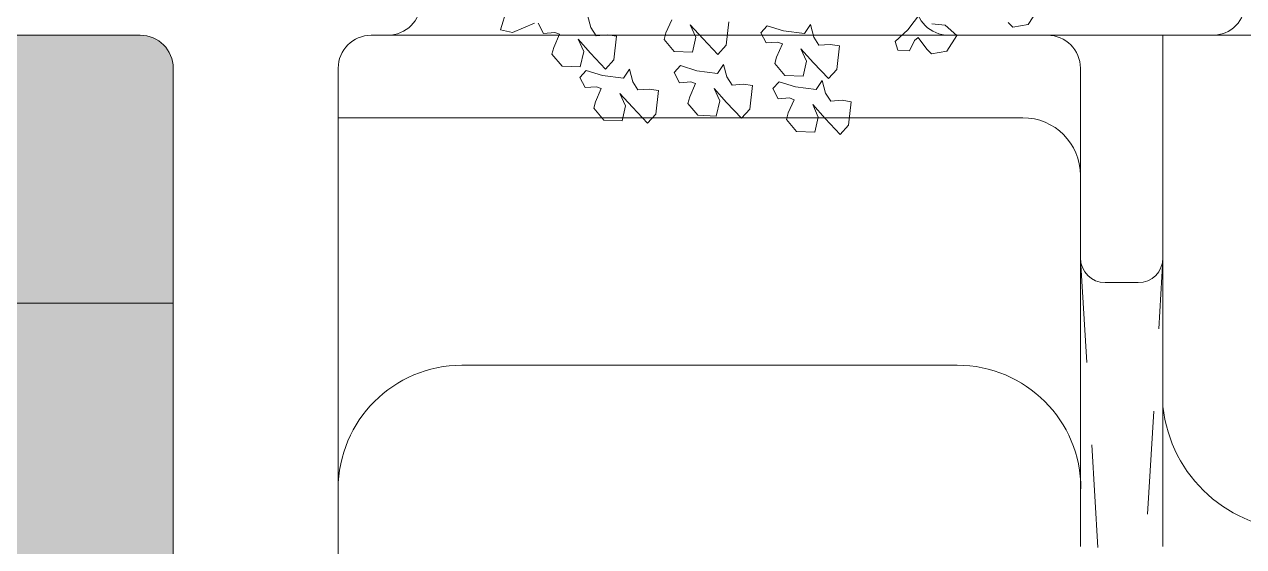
# Model space of a CAD drawing. Header units: metres. Extents: x 113 to 2416, y -346 to 476.
# Drawn here: x 214.881 to 216.36, y -148.049 to -147.416 of the extents above; entities that cross this region are included whole.
import ezdxf

# ---------------------------------------------------------------- set-up
doc = ezdxf.new("R2010")
doc.units = ezdxf.units.M
for name, pattern in [('0', [0]), ('DASHED', [0.75, 0.5, -0.25]), ('HIDDEN2', [0.1875, 0.125, -0.0625])]:
    doc.linetypes.add(name, pattern=pattern)
doc.layers.get('0').update_dxf_attribs({"color": 250, "linetype": '0', "lineweight": 20})
for name, color, linetype, lineweight in [('A-DOOR', 35, 'Continuous', 5), ('A-WALL', 250, 'Continuous', 20), ('ARBOLES', 86, 'Continuous', 0), ('baños', 140, 'Continuous', 0), ('muros bajitos', 252, 'Continuous', 5), ('PROYECCION', 9, 'DASHED', 0), ('SE-3', 253, 'Continuous', 5)]:
    doc.layers.add(name, color=color, linetype=linetype, lineweight=lineweight)
doc.styles.get("Standard").update_dxf_attribs({"font": 'arial.ttf', "height": 0.1875})

# ---------------------------------------------------------------- blocks, each defined once
blk = doc.blocks.new('TREES')
at = {"layer": 'ARBOLES', "color": 252, "true_color": 0x8da178}
for p, q in [((0.12725, -0.12769), (0.13067, -0.12095)), ((0.08245, -0.12722), (0.07788, -0.13456)), ((0.11888, -0.12762), (0.12103, -0.12939)), ((0.12103, -0.12939), (0.12725, -0.12769)), ((0.07788, -0.13456), (0.07316, -0.13982)), ((0.09315, -0.13115), (0.08755, -0.13111)), ((0.09825, -0.13504), (0.09315, -0.13115)), ((0.09483, -0.14178), (0.09825, -0.13504)), ((-0.0525, -0.14591), (-0.05433, -0.14088)), ((-0.01958, -0.13955), (-0.02147, -0.1452)), ((-0.01175, -0.14085), (-0.00608, -0.14609)), ((-0.00898, -0.14572), (-0.01175, -0.14085)), ((0.00378, -0.14796), (0.00398, -0.13813)), ((0.01994, -0.13837), (0.01763, -0.14142)), ((0.02686, -0.13983), (0.01994, -0.13837)), ((0.03551, -0.14011), (0.02686, -0.13983)), ((0.03767, -0.13618), (0.03551, -0.14011)), ((0.0395, -0.14121), (0.03767, -0.13618)), ((0.07316, -0.13982), (0.07465, -0.14336)), ((0.07941, -0.14311), (0.08103, -0.1387)), ((0.08103, -0.1387), (0.08251, -0.13725)), ((0.08251, -0.13725), (0.08646, -0.14171)), ((-0.08784, -0.14153), (-0.08961, -0.15036)), ((-0.05006, -0.14904), (-0.0525, -0.14591)), ((-0.02147, -0.1452), (-0.02194, -0.14796)), ((-0.00981, -0.15208), (-0.00898, -0.14572)), ((0.01763, -0.14142), (0.02022, -0.14542)), ((0.02022, -0.14542), (0.02485, -0.14462)), ((0.02485, -0.14462), (0.02685, -0.14517)), ((0.02685, -0.14517), (0.02496, -0.15083)), ((0.04195, -0.14434), (0.0395, -0.14121)), ((0.04657, -0.14354), (0.04195, -0.14434)), ((0.05042, -0.14375), (0.04657, -0.14354)), ((0.05021, -0.15358), (0.05042, -0.14375)), ((0.07465, -0.14336), (0.07941, -0.14311)), ((0.08646, -0.14171), (0.08861, -0.14349)), ((0.08861, -0.14349), (0.09483, -0.14178)), ((-0.08961, -0.15036), (-0.08452, -0.151)), ((-0.08452, -0.151), (-0.07591, -0.14626)), ((-0.07437, -0.14612), (-0.07178, -0.15012)), ((-0.07178, -0.15012), (-0.06715, -0.14932)), ((-0.06715, -0.14932), (-0.06515, -0.14987)), ((-0.06515, -0.14987), (-0.06704, -0.15553)), ((-0.04543, -0.14823), (-0.05006, -0.14904)), ((-0.04159, -0.14845), (-0.04543, -0.14823)), ((-0.04179, -0.15828), (-0.04159, -0.14845)), ((-0.02194, -0.14796), (-0.01735, -0.15249)), ((-0.00608, -0.14609), (0.00068, -0.15204)), ((0.00068, -0.15204), (0.00378, -0.14796)), ((0.02496, -0.15083), (0.0245, -0.15358)), ((0.03468, -0.14647), (0.04036, -0.15172)), ((0.03745, -0.15134), (0.03468, -0.14647)), ((-0.06704, -0.15553), (-0.0675, -0.15828)), ((-0.05732, -0.15117), (-0.05164, -0.15641)), ((-0.05455, -0.15604), (-0.05732, -0.15117)), ((-0.05537, -0.1624), (-0.05455, -0.15604)), ((-0.01735, -0.15249), (-0.00981, -0.15208)), ((0.0035, -0.1559), (0.00134, -0.15982)), ((0.00534, -0.16093), (0.0035, -0.1559)), ((0.0245, -0.15358), (0.02909, -0.15811)), ((0.03663, -0.15771), (0.03745, -0.15134)), ((0.04036, -0.15172), (0.04712, -0.15767)), ((0.04712, -0.15767), (0.05021, -0.15358)), ((-0.0675, -0.15828), (-0.06291, -0.16281)), ((-0.05164, -0.15641), (-0.04489, -0.16237)), ((-0.04489, -0.16237), (-0.04179, -0.15828)), ((-0.01422, -0.15808), (-0.01654, -0.16114)), ((-0.01654, -0.16114), (-0.01394, -0.16514)), ((-0.0073, -0.15954), (-0.01422, -0.15808)), ((0.00134, -0.15982), (-0.0073, -0.15954)), ((0.00778, -0.16405), (0.00534, -0.16093)), ((0.02696, -0.16091), (0.02465, -0.16396)), ((0.03388, -0.16236), (0.02696, -0.16091)), ((0.02909, -0.15811), (0.03663, -0.15771)), ((0.04469, -0.15872), (0.04252, -0.16264)), ((0.04652, -0.16375), (0.04469, -0.15872)), ((-0.06291, -0.16281), (-0.05537, -0.1624)), ((-0.05277, -0.16373), (-0.05509, -0.16678)), ((-0.04585, -0.16519), (-0.05277, -0.16373)), ((-0.03721, -0.16547), (-0.04585, -0.16519)), ((-0.03505, -0.16154), (-0.03721, -0.16547)), ((-0.03322, -0.16657), (-0.03505, -0.16154)), ((-0.01394, -0.16514), (-0.00932, -0.16434)), ((-0.00932, -0.16434), (-0.00732, -0.16489)), ((-0.00732, -0.16489), (-0.0092, -0.17054)), ((0.00052, -0.16619), (0.00619, -0.17143)), ((0.00328, -0.17106), (0.00052, -0.16619)), ((0.01241, -0.16325), (0.00778, -0.16405)), ((0.01625, -0.16347), (0.01241, -0.16325)), ((0.01605, -0.1733), (0.01625, -0.16347)), ((0.02465, -0.16396), (0.02724, -0.16796)), ((0.04252, -0.16264), (0.03388, -0.16236)), ((0.04896, -0.16688), (0.04652, -0.16375)), ((0.05359, -0.16608), (0.04896, -0.16688)), ((0.05743, -0.16629), (0.05359, -0.16608)), ((-0.05509, -0.16678), (-0.05249, -0.17078)), ((-0.05249, -0.17078), (-0.04787, -0.16998)), ((-0.04787, -0.16998), (-0.04587, -0.17053)), ((-0.04587, -0.17053), (-0.04775, -0.17619)), ((-0.03077, -0.1697), (-0.03322, -0.16657)), ((-0.02614, -0.1689), (-0.03077, -0.1697)), ((-0.0223, -0.16911), (-0.02614, -0.1689)), ((-0.0225, -0.17894), (-0.0223, -0.16911)), ((-0.0092, -0.17054), (-0.00967, -0.1733)), ((0.00246, -0.17742), (0.00328, -0.17106)), ((0.02724, -0.16796), (0.03187, -0.16716)), ((0.03187, -0.16716), (0.03387, -0.16771)), ((0.03387, -0.16771), (0.03198, -0.17337)), ((0.0417, -0.16901), (0.04738, -0.17425)), ((0.04447, -0.17388), (0.0417, -0.16901)), ((0.05723, -0.17612), (0.05743, -0.16629)), ((-0.04775, -0.17619), (-0.04822, -0.17894)), ((-0.03803, -0.17183), (-0.03236, -0.17708)), ((-0.03527, -0.1767), (-0.03803, -0.17183)), ((-0.00967, -0.1733), (-0.00508, -0.17783)), ((0.00619, -0.17143), (0.01295, -0.17738)), ((0.01295, -0.17738), (0.01605, -0.1733)), ((0.03198, -0.17337), (0.03152, -0.17612)), ((0.03152, -0.17612), (0.03611, -0.18065)), ((0.04365, -0.18025), (0.04447, -0.17388)), ((0.04738, -0.17425), (0.05413, -0.18021)), ((0.05413, -0.18021), (0.05723, -0.17612)), ((-0.04822, -0.17894), (-0.04363, -0.18347)), ((-0.03609, -0.18307), (-0.03527, -0.1767)), ((-0.03236, -0.17708), (-0.0256, -0.18303)), ((-0.0256, -0.18303), (-0.0225, -0.17894)), ((-0.00508, -0.17783), (0.00246, -0.17742)), ((0.03611, -0.18065), (0.04365, -0.18025)), ((-0.04363, -0.18347), (-0.03609, -0.18307))]:
    blk.add_line(p, q, dxfattribs=at)
blk = doc.blocks.new('PL BASE 2N NASAS 09')
at = {"layer": 'A-DOOR'}
for p, q in [((165.3576, -5.4117), (166.0376, -5.4117)), ((166.3576, -5.4117), (169.0876, -5.4117))]:
    blk.add_line(p, q, dxfattribs=at)
at = {"layer": 'A-WALL'}
for p, q in [((164.8375, -5.4117), (165.0575, -5.4117)), ((165.3576, -5.4117), (165.3375, -5.4117)), ((166.0376, -5.4117), (166.1575, -5.4117)), ((166.3576, -5.4117), (166.1575, -5.4117)), ((165.0975, -5.4517), (165.0975, -7.5817)), ((165.2975, -5.4517), (165.2975, -7.5717))]:
    blk.add_line(p, q, dxfattribs=at)
for centre, start, end in [((165.3576, -5.3717), 270, 0), ((166.0376, -5.3717), 180, 270), ((166.3576, -5.3717), 269.9907, 0), ((165.0575, -5.4517), 0, 90), ((165.3375, -5.4517), 90, 180)]:
    blk.add_arc(centre, 0.04, start, end, dxfattribs=at)
at = {"layer": 'baños'}
for p, q in [((164.6975, -5.7367, 0), (165.0975, -5.7367, 0)), ((165.4475, -5.8118), (166.0481, -5.8118))]:
    blk.add_line(p, q, dxfattribs=at)
for centre, radius, start, end in [((165.4475, -5.9618), 0.15, 90, 180), ((166.0481, -5.9618), 0.15, 0, 90), ((166.4641, -5.8443), 0.1675, 185.9712, 270)]:
    blk.add_arc(centre, radius, start, end, dxfattribs=at)
at = {"layer": 'muros bajitos'}
for p, q in [((166.2975, -5.4117), (166.2975, -6.0317)), ((166.1975, -5.4517), (166.1975, -6.0318)), ((165.2981, -5.5117), (166.1275, -5.5117)), ((166.2275, -5.7117), (166.2675, -5.7117))]:
    blk.add_line(p, q, dxfattribs=at)
for centre, radius, start, end in [((166.1575, -5.4517), 0.04, 0.0015, 90), ((166.1275, -5.5817), 0.07, 0, 90), ((166.2275, -5.6817), 0.03, 180, 270), ((166.2675, -5.6817), 0.03, 270, 0)]:
    blk.add_arc(centre, radius, start, end, dxfattribs=at)
at = {"layer": 'PROYECCION', "linetype": 'HIDDEN2'}
for p, q in [((166.1976, -5.6836), (166.2975, -7.34)), ((166.1976, -7.34), (166.2975, -5.6836))]:
    blk.add_line(p, q, dxfattribs=at)
at = {"layer": 'baños', "linetype": 'Continuous', "flags": 8}
for tag, p in [('MODELNUMBER', (167.1329, -5.6306, 0)), ('TRADENAME', (167.1329, -5.6307, 0)), ('PRODUCT', (167.1329, -5.6307, 0)), ('MATERIAL', (167.1329, -5.6307, 0)), ('MODELNUMBER', (168.3076, -5.6306, 0)), ('TRADENAME', (168.3076, -5.6307, 0)), ('PRODUCT', (168.3076, -5.6307, 0)), ('MATERIAL', (168.3076, -5.6307, 0))]:
    blk.add_attdef(tag, p, '', height=0.0000254, rotation=180.0001, dxfattribs=at)
at = {"layer": 'baños', "linetype": 'Continuous'}
for tag, p, rotation in [('MODELNUMBER', (169.2428, -19.7065), 180.0001), ('TRADENAME', (169.2428, -19.7064), 180.0001), ('MATERIAL', (169.243, -19.7063), 180.0001), ('PRODUCT', (169.243, -19.7064), 180.0001), ('MODELNUMBER', (169.9524, -19.7065), 179.9999), ('MATERIAL', (169.9524, -19.7063), 179.9999), ('TRADENAME', (169.9524, -19.7064), 179.9999), ('PRODUCT', (169.9524, -19.7064), 179.9999)]:
    blk.add_attdef(tag, p, '', height=0.0000254, rotation=rotation, dxfattribs=at)
blk = doc.blocks.new('PL MUEBLES 2N NASAS 09')
blk.add_blockref('PL BASE 2N NASAS 09', (49.9143, 62.717))
at = {"layer": 'ARBOLES', "xscale": 2.935254890295517, "yscale": 2.935254890295517, "zscale": 2.935254890295517, "rotation": 354.6252016265699}
blk.add_blockref('TREES', (215.7118, 57.7265), dxfattribs=at)

msp = doc.modelspace()

# ---------------------------------------------------------------- hatches: boundary and pattern name
at = {"layer": 'SE-3', "true_color": 0xffc78f, "transparency": 33554483}
h = msp.add_hatch(color=31, dxfattribs=at)
h.dxf.hatch_style = 1
edge = h.paths.add_edge_path()
edge.add_arc((212.9018, -147.4687), 0.04, 90, 180, ccw=False)
edge.add_line((212.9018, -147.4287), (213.1218, -147.4287))
edge.add_line((213.1218, -147.4287), (213.1209, -147.4287))
edge.add_line((213.1209, -147.4287), (213.1192, -147.4287))
edge.add_line((213.1192, -147.4287), (213.7971, -147.4289))
edge.add_line((213.7971, -147.4289), (213.7989, -147.4287))
edge.add_line((213.7989, -147.4287), (213.8018, -147.4287))
edge.add_line((213.8018, -147.4287), (214.1219, -147.4287))
edge.add_line((214.1219, -147.4287), (214.1228, -147.4287))
edge.add_line((214.1228, -147.4287), (214.1242, -147.4287))
edge.add_line((214.1242, -147.4287), (214.7971, -147.4289))
edge.add_line((214.7971, -147.4289), (214.8006, -147.4287))
edge.add_line((214.8006, -147.4287), (214.8018, -147.4287))
edge.add_line((214.8018, -147.4287), (215.0218, -147.4287))
edge.add_arc((215.0218, -147.4687), 0.04, 0, 90, ccw=False)
edge.add_line((215.0618, -147.4687), (215.0618, -149.3587))
edge.add_line((215.0618, -149.3587), (215.0618, -149.5281))
edge.add_line((215.0618, -149.5281), (214.5829, -149.5281))
edge.add_line((214.5829, -149.5281), (214.5918, -149.5287))
edge.add_line((214.5918, -149.5287), (215.0618, -149.5287))
edge.add_line((215.0618, -149.5287), (215.0618, -149.5987))
edge.add_line((215.0618, -149.5987), (215.0618, -150.9087))
edge.add_arc((214.9918, -150.9087), 0.07, -90, 0, ccw=False)
edge.add_line((214.9918, -150.9787), (213.9318, -150.9787))
edge.add_arc((213.9318, -150.9087), 0.07, 180, 270, ccw=False)
edge.add_line((213.8618, -150.9087), (213.8618, -149.7238))
edge.add_arc((213.8297, -149.7127), 0.034, 340.9452, 446.4109)
edge.add_line((213.8318, -149.6787), (213.7918, -149.6787))
edge.add_arc((213.7918, -149.7087), 0.03, 89.9997, 180)
edge.add_line((213.7618, -149.7087), (213.7618, -150.9087))
edge.add_arc((213.6918, -150.9087), 0.07, -90, 0, ccw=False)
edge.add_line((213.6918, -150.9787), (212.9318, -150.9787))
edge.add_arc((212.9318, -150.9087), 0.07, 180, 270, ccw=False)
edge.add_line((212.8618, -150.9087), (212.8618, -149.8187))
edge.add_arc((212.9018, -149.8187), 0.04, 92.0312, 179.8907, ccw=False)
edge.add_line((212.9004, -149.7788), (212.9332, -149.7787))
edge.add_arc((212.9318, -149.7487), 0.03, 272.6025, 353.2559)
edge.add_line((212.9616, -149.7523), (212.9618, -149.7085))
edge.add_arc((212.9318, -149.7087), 0.03, 0.4187, 89.9992)
edge.add_line((212.9318, -149.6787), (212.9018, -149.6787))
edge.add_arc((212.9018, -149.6387), 0.04, 180, 270, ccw=False)
edge.add_line((212.8618, -149.6387), (212.8618, -148.5187))
edge.add_arc((212.8218, -148.5187), 0.04, 0, 90)
edge.add_line((212.8218, -148.4787), (212.7518, -148.4787))
edge.add_arc((212.7518, -148.5187), 0.04, 90, 180)
edge.add_line((212.7118, -148.5187), (212.7118, -147.5387))
edge.add_arc((212.7518, -147.5387), 0.04, 180, 270)
edge.add_line((212.7518, -147.5787), (212.8253, -147.5786))
edge.add_arc((212.8218, -147.5387), 0.04, 275.0241, 360)
edge.add_line((212.8618, -147.5387), (212.8618, -147.4687))

# ---------------------------------------------------------------- block references
msp.add_blockref('PL MUEBLES 2N NASAS 09', (0.05, -204.734))

doc.saveas('drawing.dxf')
